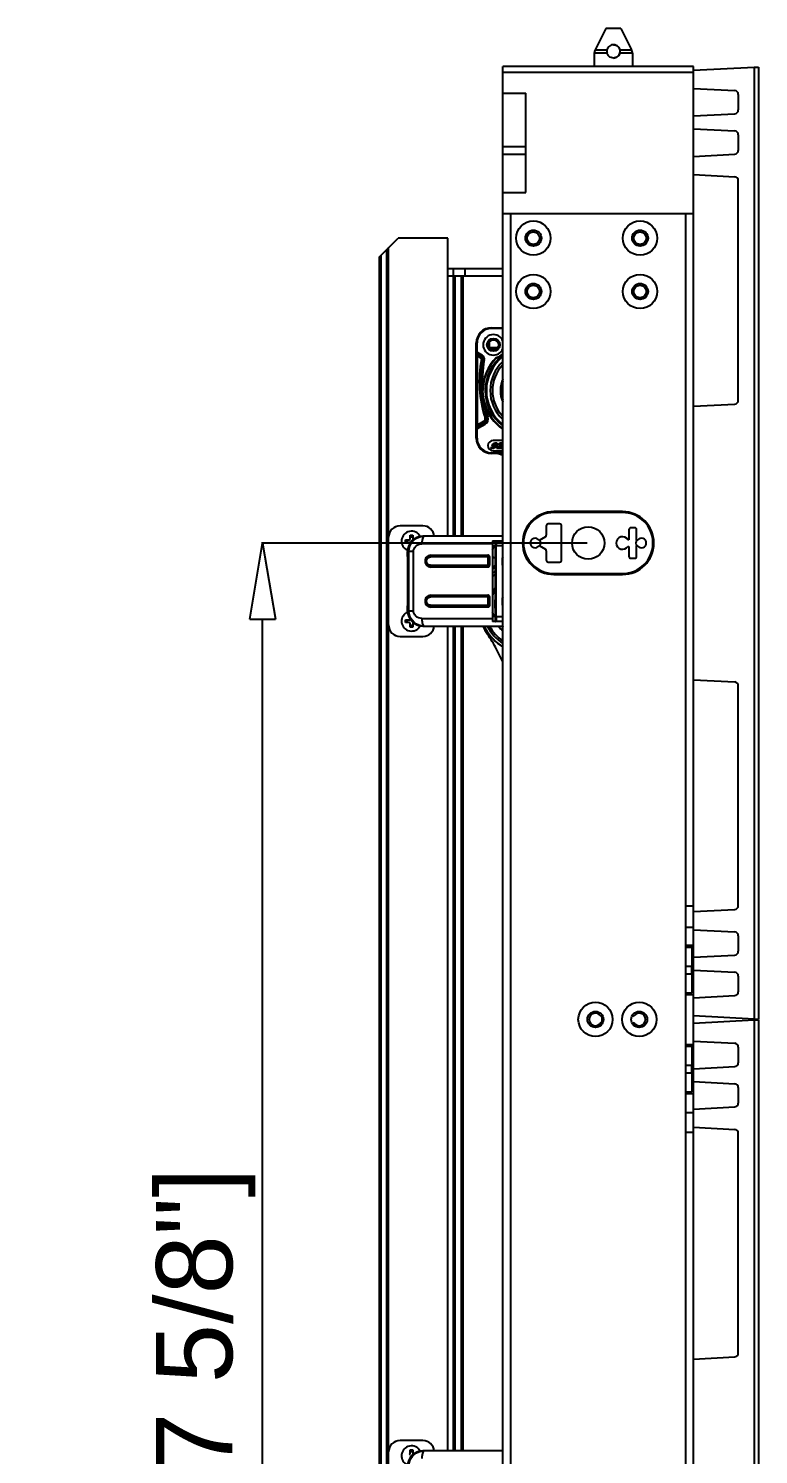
# Model space of a CAD drawing. Header units: millimetres. Extents: x -3132 to 28633, y 682 to 5849.
# Drawn here: x 1552.8 to 1744.4, y 2212.1 to 2586.3 of the extents above; entities that cross this region are included whole.
import ezdxf

# ---------------------------------------------------------------- set-up
doc = ezdxf.new("R2010")
doc.units = ezdxf.units.MM
doc.styles.get("Standard").update_dxf_attribs({"font": 'arial.ttf'})
doc.dimstyles.new('ISO_25-10', dxfattribs={"dimtxt": 20, "dimasz": 20, "dimexe": 0.3, "dimexo": 0.3, "dimgap": 2, "dimtad": 1, "dimrnd": 0.0001, "dimdsep": 46, "dimtxsty": 'Standard', "dimblk": 'CLOSEDBLANK', "dimcen": 0.1, "dimclrd": 256, "dimclre": 256, "dimclrt": 256, "dimadec": 0, "dimazin": 2, "dimtm": 1e-09, "dimtfac": 1, "dimtofl": 0, "dimtmove": 0, "dimatfit": 3, "dimldrblk": 'CLOSEDBLANK', "dimfxl": 1, "dimtolj": 1, "dimarcsym": 0})

# ---------------------------------------------------------------- blocks, each defined once
blk = doc.blocks.new('_ClosedBlank')
at = {"color": 0, "linetype": 'ByBlock', "lineweight": -2}
for p, q in [((-1, 0.167), (0, 0)), ((-1, 0.167), (-1, -0.167)), ((0, 0), (-1, -0.167))]:
    blk.add_line(p, q, dxfattribs=at)
blk = doc.blocks.new('*D207')
at = {"lineweight": -2, "transparency": 16777216}
for p, q in [((1699.41, 2451.26), (1613.93, 2451.26)), ((1614.23, 1971.26), (1614.23, 2431.26)), ((1699.41, 1951.26), (1613.93, 1951.26))]:
    blk.add_line(p, q, dxfattribs=at)
at = {"layer": 'Defpoints', "color": 0, "transparency": 16777216}
for p in [(1614.23, 2451.26), (1699.71, 2451.26), (1699.71, 1951.26)]:
    blk.add_point(p, dxfattribs=at)
at = {"lineweight": -2, "transparency": 16777216, "xscale": 20, "yscale": 20, "zscale": 20}
for p, rotation in [((1614.23, 2451.26), 90), ((1614.23, 1951.26), 270)]:
    blk.add_blockref('_ClosedBlank', p, dxfattribs=dict(at, rotation=rotation))
at = {"transparency": 16777216, "insert": (1599.29, 2201.26), "char_height": 20, "attachment_point": 5, "rotation": 90}
blk.add_mtext('\\A1;500 [1\'-7 5/8"]', dxfattribs=at)

msp = doc.modelspace()

# ---------------------------------------------------------------- linework, layer by layer
at = {"linetype": 'Continuous'}
for p, q in [((1704.308, 2586.259), (1701.519, 2580.681)), ((1708.308, 2586.259), (1704.308, 2586.259)), ((1708.308, 2586.259), (1711.097, 2580.681)), ((1701.308, 2579.787), (1701.308, 2576.259)), ((1704.64, 2579.787), (1701.308, 2579.787)), ((1701.519, 2580.681), (1704.626, 2580.681)), ((1704.575, 2580.257), (1704.575, 2580.241)), ((1711.308, 2579.787), (1708.01, 2579.787)), ((1708.022, 2580.681), (1711.097, 2580.681)), ((1708.041, 2580.257), (1708.041, 2580.241)), ((1708.075, 2580.257), (1708.075, 2580.259)), ((1708.075, 2580.241), (1708.075, 2580.257)), ((1711.308, 2579.787), (1711.308, 2576.259)), ((1677.308, 1826.259), (1677.308, 2576.259)), ((1727.308, 2576.259), (1677.308, 2576.259)), ((1727.308, 2574.759), (1677.308, 2574.759)), ((1727.308, 2327.197), (1727.308, 2576.259)), ((1727.308, 2575.32), (1743.308, 2576.159)), ((1743.308, 2576.159), (1743.308, 2326.359)), ((1743.308, 2576.159), (1744.408, 2576.159)), ((1744.408, 2576.159), (1744.408, 2326.359)), ((1727.308, 2570.557), (1738.16, 2569.988)), ((1677.308, 2569.259), (1683.308, 2569.259)), ((1683.308, 2543.259), (1683.308, 2569.259)), ((1739.108, 2568.99), (1739.108, 2564.888)), ((1727.308, 2563.32), (1738.16, 2563.889)), ((1727.308, 2559.956), (1738.16, 2559.387)), ((1739.108, 2558.388), (1739.108, 2554.286)), ((1677.308, 2555.259), (1683.308, 2555.259)), ((1677.308, 2553.259), (1683.308, 2553.259)), ((1727.308, 2552.719), (1738.16, 2553.287)), ((1727.308, 2547.956), (1738.16, 2547.387)), ((1739.108, 2488.716), (1739.108, 2546.388)), ((1677.308, 2543.259), (1683.308, 2543.259)), ((1677.308, 2537.759), (1727.308, 2537.759)), ((1679.308, 2537.759), (1679.308, 1864.759)), ((1725.308, 1864.759), (1725.308, 2537.759)), ((1644.808, 2526.259), (1649.808, 2531.259)), ((1662.808, 2531.259), (1649.808, 2531.259)), ((1662.808, 2453.059), (1662.808, 2531.259)), ((1644.808, 2526.259), (1644.808, 1879.259)), ((1645.234, 2526.685), (1645.234, 1878.832)), ((1646.808, 1877.259), (1646.808, 2528.259)), ((1647.308, 1876.759), (1647.308, 2528.759)), ((1662.808, 2523.259), (1677.308, 2523.259)), ((1664.308, 2453.059), (1664.308, 2523.259)), ((1667.308, 2523.259), (1667.308, 2521.259)), ((1677.308, 2521.259), (1662.808, 2521.259)), ((1664.808, 2453.059), (1664.808, 2521.259)), ((1666.308, 2521.259), (1666.308, 2453.059)), ((1666.808, 2521.259), (1666.808, 2453.059)), ((1674.308, 2507.759), (1674.308, 2507.559)), ((1674.308, 2507.759), (1677.308, 2507.759)), ((1677.308, 2507.559), (1674.308, 2507.559)), ((1670.308, 2478.759), (1670.308, 2503.759)), ((1670.508, 2503.759), (1670.308, 2503.759)), ((1670.508, 2501.83), (1670.508, 2503.759)), ((1673.808, 2502.509), (1673.808, 2504.161)), ((1670.308, 2501.83), (1670.508, 2501.83)), ((1670.508, 2500.452), (1670.308, 2500.452)), ((1670.508, 2500.452), (1670.508, 2482.066)), ((1670.841, 2500.431), (1670.748, 2500.269)), ((1670.748, 2500.269), (1671.489, 2499.841)), ((1670.935, 2501.056), (1670.841, 2500.894)), ((1670.841, 2500.431), (1670.841, 2500.894)), ((1671.783, 2500.35), (1670.841, 2500.894)), ((1670.841, 2500.431), (1671.583, 2500.003)), ((1671.877, 2500.512), (1670.935, 2501.056)), ((1671.489, 2499.841), (1671.877, 2500.512)), ((1671.664, 2499.458), (1672.425, 2499.311)), ((1675.915, 2502.509), (1673.808, 2502.509)), ((1675.56, 2499.943), (1675.609, 2499.855)), ((1671.981, 2491.24), (1672.078, 2491.24)), ((1672.525, 2487.982), (1672.432, 2487.956)), ((1727.308, 2487.149), (1738.16, 2487.718)), ((1670.308, 2482.066), (1670.508, 2482.066)), ((1670.508, 2480.688), (1670.308, 2480.688)), ((1670.508, 2478.759), (1670.508, 2480.688)), ((1672.237, 2483.109), (1670.748, 2482.249)), ((1670.748, 2482.249), (1670.841, 2482.087)), ((1670.841, 2482.087), (1672.331, 2482.947)), ((1672.533, 2482.601), (1670.841, 2481.624)), ((1670.841, 2481.624), (1670.841, 2482.087)), ((1670.841, 2481.624), (1670.935, 2481.462)), ((1670.935, 2481.462), (1672.626, 2482.439)), ((1672.331, 2482.947), (1672.237, 2483.109)), ((1672.533, 2482.601), (1672.331, 2482.947)), ((1672.626, 2482.439), (1672.533, 2482.601)), ((1672.628, 2484.125), (1673.364, 2484.366)), ((1670.308, 2478.759), (1670.508, 2478.759)), ((1674.446, 2476.698), (1674.634, 2477.194)), ((1674.634, 2477.194), (1675.065, 2477.451)), ((1677.308, 2478.159), (1674.708, 2478.159)), ((1675.007, 2477.228), (1674.869, 2476.86)), ((1675.007, 2477.228), (1675.844, 2477.228)), ((1675.844, 2477.451), (1675.065, 2477.451)), ((1675.668, 2476.131), (1676.047, 2477.146)), ((1675.844, 2477.228), (1675.844, 2477.451)), ((1676.047, 2477.146), (1676.495, 2477.451)), ((1676.524, 2477.228), (1676.369, 2476.816)), ((1677.308, 2477.451), (1676.495, 2477.451)), ((1676.524, 2477.228), (1677.308, 2477.228)), ((1674.13, 2476.35), (1674.13, 2476.131)), ((1675.013, 2476.35), (1674.13, 2476.35)), ((1674.13, 2476.131), (1674.967, 2476.131)), ((1674.308, 2474.959), (1674.308, 2474.759)), ((1674.308, 2474.959), (1677.308, 2474.959)), ((1677.308, 2474.759), (1674.308, 2474.759)), ((1674.446, 2476.698), (1675.144, 2476.698)), ((1674.708, 2475.459), (1677.308, 2475.459)), ((1675.518, 2476.86), (1674.869, 2476.86)), ((1675.342, 2476.356), (1674.967, 2476.131)), ((1675.013, 2476.35), (1675.144, 2476.698)), ((1675.518, 2476.86), (1675.342, 2476.356)), ((1675.668, 2476.131), (1676.969, 2476.131)), ((1676.308, 2476.654), (1676.196, 2476.355)), ((1676.969, 2476.355), (1676.196, 2476.355)), ((1676.308, 2476.654), (1677.154, 2476.654)), ((1677.154, 2476.816), (1676.369, 2476.816)), ((1676.969, 2476.131), (1676.969, 2476.355)), ((1677.154, 2476.654), (1677.154, 2476.816)), ((1708.708, 2459.509), (1690.708, 2459.509)), ((1708.708, 2459.259), (1690.708, 2459.259)), ((1656.308, 2455.759), (1650.308, 2455.759)), ((1688.708, 2455.759), (1688.708, 2453.28)), ((1692.208, 2456.259), (1689.208, 2456.259)), ((1692.708, 2446.759), (1692.708, 2455.759)), ((1710.408, 2454.759), (1710.408, 2452.129)), ((1711.908, 2455.259), (1710.908, 2455.259)), ((1712.408, 2452.009), (1712.408, 2454.759)), ((1651.708, 2451.439), (1651.708, 2452.079)), ((1651.708, 2452.079), (1652.688, 2452.079)), ((1652.688, 2451.439), (1651.708, 2451.439)), ((1652.184, 2451.439), (1652.184, 2452.079)), ((1652.988, 2452.379), (1652.988, 2453.359)), ((1652.988, 2453.359), (1653.628, 2453.359)), ((1652.988, 2452.883), (1653.628, 2452.883)), ((1653.628, 2453.359), (1653.628, 2452.379)), ((1674.607, 2451.059), (1656.016, 2451.059)), ((1677.308, 2453.059), (1656.306, 2453.059)), ((1674.58, 2451.859), (1677.308, 2451.859)), ((1677.308, 2451.759), (1674.586, 2451.759)), ((1674.607, 2451.059), (1674.607, 2431.459)), ((1675.356, 2450.559), (1675.356, 2451.759)), ((1688.458, 2452.847), (1686.791, 2451.884)), ((1710.408, 2452.129), (1710.11, 2452.129)), ((1712.708, 2452.009), (1712.408, 2452.009)), ((1652.291, 2447.759), (1652.291, 2449.059)), ((1653.832, 2449.059), (1652.291, 2449.059)), ((1652.291, 2447.759), (1652.362, 2447.759)), ((1652.357, 2434.759), (1652.357, 2447.759)), ((1652.362, 2447.759), (1652.362, 2434.759)), ((1652.598, 2433.459), (1652.598, 2449.059)), ((1653.832, 2433.459), (1653.832, 2449.059)), ((1673.344, 2447.601), (1658.284, 2447.601)), ((1658.364, 2448.059), (1673.314, 2448.059)), ((1673.436, 2445.509), (1673.436, 2447.509)), ((1673.861, 2447.509), (1673.436, 2447.509)), ((1673.861, 2445.509), (1673.861, 2447.509)), ((1674.95, 2447.444), (1674.708, 2447.444)), ((1674.85, 2450.059), (1674.85, 2450.559)), ((1674.85, 2450.559), (1675.389, 2450.559)), ((1675.389, 2431.959), (1675.389, 2450.559)), ((1675.579, 2431.959), (1675.579, 2450.559)), ((1677.308, 2450.559), (1675.579, 2450.559)), ((1677.2, 2445.459), (1677.2, 2447.359)), ((1686.791, 2450.634), (1688.458, 2449.671)), ((1688.708, 2449.238), (1688.708, 2446.759)), ((1710.11, 2450.389), (1710.408, 2450.389)), ((1710.408, 2450.389), (1710.408, 2447.759)), ((1710.908, 2447.259), (1711.908, 2447.259)), ((1712.408, 2450.509), (1712.708, 2450.509)), ((1712.408, 2447.759), (1712.408, 2450.509)), ((1658.284, 2445.417), (1673.344, 2445.417)), ((1673.314, 2444.959), (1658.364, 2444.959)), ((1673.436, 2445.509), (1673.861, 2445.509)), ((1689.208, 2446.259), (1692.208, 2446.259)), ((1690.708, 2443.259), (1708.708, 2443.259)), ((1690.708, 2443.009), (1708.708, 2443.009)), ((1673.344, 2437.101), (1658.284, 2437.101)), ((1658.364, 2437.559), (1673.314, 2437.559)), ((1673.436, 2435.009), (1673.436, 2437.009)), ((1673.861, 2437.009), (1673.436, 2437.009)), ((1673.861, 2435.009), (1673.861, 2437.009)), ((1677.2, 2434.951), (1677.2, 2436.859)), ((1652.291, 2433.459), (1652.291, 2434.759)), ((1652.362, 2434.759), (1652.291, 2434.759)), ((1652.291, 2433.459), (1653.832, 2433.459)), ((1658.284, 2434.917), (1673.344, 2434.917)), ((1673.314, 2434.459), (1658.364, 2434.459)), ((1673.436, 2435.009), (1673.861, 2435.009)), ((1674.85, 2431.959), (1674.85, 2432.459)), ((1651.708, 2430.439), (1651.708, 2431.079)), ((1651.708, 2431.079), (1652.688, 2431.079)), ((1652.688, 2430.439), (1651.708, 2430.439)), ((1652.184, 2430.439), (1652.184, 2431.079)), ((1652.988, 2429.159), (1652.988, 2430.139)), ((1653.628, 2429.635), (1652.988, 2429.635)), ((1653.628, 2429.159), (1652.988, 2429.159)), ((1653.628, 2430.139), (1653.628, 2429.159)), ((1656.016, 2431.459), (1674.607, 2431.459)), ((1656.306, 2429.459), (1677.308, 2429.459)), ((1662.808, 2213.059), (1662.808, 2429.459)), ((1664.308, 2213.059), (1664.308, 2429.459)), ((1664.808, 2213.059), (1664.808, 2429.459)), ((1666.308, 2429.459), (1666.308, 2213.059)), ((1666.808, 2429.459), (1666.808, 2213.059)), ((1677.308, 2430.659), (1674.58, 2430.659)), ((1674.586, 2430.759), (1677.308, 2430.759)), ((1675.389, 2431.959), (1674.85, 2431.959)), ((1675.356, 2430.759), (1675.356, 2431.959)), ((1675.579, 2431.959), (1677.308, 2431.959)), ((1650.308, 2426.759), (1656.308, 2426.759)), ((1677.308, 2420.106), (1675.653, 2423.38)), ((1727.308, 2415.366), (1738.16, 2414.797)), ((1739.108, 2356.13), (1739.108, 2413.799)), ((1725.308, 2356.06), (1727.308, 2356.06)), ((1727.308, 2354.562), (1738.16, 2355.131)), ((1725.308, 2350.458), (1727.308, 2350.458)), ((1727.308, 2349.799), (1738.16, 2349.23)), ((1739.108, 2348.232), (1739.108, 2344.13)), ((1725.308, 2345.715), (1727.308, 2345.715)), ((1725.308, 2345.259), (1726.908, 2345.259)), ((1726.908, 2345.259), (1726.908, 2340.259)), ((1727.208, 2344.959), (1726.908, 2345.259)), ((1727.208, 2344.959), (1727.208, 2340.259)), ((1727.308, 2342.562), (1738.16, 2343.131)), ((1725.308, 2340.259), (1727.208, 2340.259)), ((1726.858, 2340.259), (1726.858, 2338.259)), ((1727.158, 2340.259), (1727.158, 2338.259)), ((1727.308, 2339.197), (1738.16, 2338.629)), ((1725.308, 2338.259), (1727.208, 2338.259)), ((1726.908, 2338.259), (1726.908, 2333.259)), ((1727.208, 2338.259), (1727.208, 2333.559)), ((1739.108, 2337.63), (1739.108, 2333.528)), ((1725.308, 2333.259), (1726.908, 2333.259)), ((1725.308, 2332.802), (1727.308, 2332.802)), ((1727.208, 2333.559), (1726.908, 2333.259)), ((1727.308, 2331.961), (1738.16, 2332.529)), ((1703.037, 2327.084), (1703.386, 2327.285)), ((1711.33, 2327.285), (1711.679, 2327.084)), ((1703.386, 2325.232), (1703.037, 2325.434)), ((1711.679, 2325.434), (1711.33, 2325.232)), ((1727.308, 2325.32), (1727.308, 2327.197)), ((1743.308, 2326.359), (1727.308, 2327.197)), ((1727.308, 2325.32), (1743.308, 2326.159)), ((1727.308, 2077.197), (1727.308, 2325.32)), ((1743.308, 2326.359), (1744.408, 2326.359)), ((1743.308, 2326.159), (1743.308, 2076.359)), ((1743.308, 2326.159), (1744.408, 2326.159)), ((1744.408, 2326.159), (1744.408, 2076.359)), ((1727.308, 2320.557), (1738.16, 2319.988)), ((1725.308, 2319.715), (1727.308, 2319.715)), ((1725.308, 2319.259), (1726.908, 2319.259)), ((1726.908, 2319.259), (1726.908, 2314.259)), ((1727.208, 2318.959), (1726.908, 2319.259)), ((1727.208, 2318.959), (1727.208, 2314.259)), ((1739.108, 2318.99), (1739.108, 2314.888)), ((1725.308, 2314.259), (1727.208, 2314.259)), ((1725.308, 2312.259), (1727.208, 2312.259)), ((1726.858, 2314.259), (1726.858, 2312.259)), ((1726.908, 2312.259), (1726.908, 2307.259)), ((1727.158, 2314.259), (1727.158, 2312.259)), ((1727.208, 2312.259), (1727.208, 2307.559)), ((1727.308, 2313.32), (1738.16, 2313.889)), ((1727.308, 2309.956), (1738.16, 2309.387)), ((1725.308, 2307.259), (1726.908, 2307.259)), ((1725.308, 2306.802), (1727.308, 2306.802)), ((1727.208, 2307.559), (1726.908, 2307.259)), ((1739.108, 2308.388), (1739.108, 2304.286)), ((1725.308, 2301.801), (1727.308, 2301.801)), ((1727.308, 2302.719), (1738.16, 2303.287)), ((1727.308, 2297.956), (1738.16, 2297.387)), ((1725.308, 2296.717), (1727.308, 2296.717)), ((1739.108, 2238.716), (1739.108, 2296.388)), ((1727.308, 2237.149), (1738.16, 2237.718)), ((1656.308, 2215.759), (1650.308, 2215.759)), ((1652.988, 2212.379), (1652.988, 2213.359)), ((1652.988, 2213.359), (1653.628, 2213.359)), ((1652.988, 2212.883), (1653.628, 2212.883)), ((1653.628, 2213.359), (1653.628, 2212.379)), ((1677.308, 2213.059), (1656.306, 2213.059))]:
    msp.add_line(p, q, dxfattribs=at)
for points in [[(1706.323, 2582.009), (1706.147, 2582), (1705.829, 2581.938), (1705.531, 2581.82), (1705.273, 2581.659), (1705.051, 2581.461), (1704.876, 2581.242), (1704.731, 2580.984), (1704.626, 2580.681)], [(1708.022, 2580.681), (1707.913, 2580.99), (1707.759, 2581.26), (1707.568, 2581.489), (1707.333, 2581.688), (1707.072, 2581.84), (1706.781, 2581.948), (1706.469, 2582.003), (1706.323, 2582.009)], [(1706.323, 2582.007), (1706.469, 2582), (1706.787, 2581.938), (1707.085, 2581.82), (1707.343, 2581.659), (1707.565, 2581.461), (1707.74, 2581.242), (1707.885, 2580.984), (1707.99, 2580.681)], [(1704.626, 2580.681), (1704.597, 2580.542), (1704.58, 2580.401), (1704.575, 2580.257)], [(1704.575, 2580.241), (1704.583, 2580.088), (1704.605, 2579.938), (1704.64, 2579.787)], [(1706.326, 2578.509), (1706.014, 2578.537), (1705.706, 2578.622), (1705.415, 2578.765), (1705.152, 2578.961), (1704.929, 2579.205), (1704.757, 2579.482), (1704.64, 2579.787)], [(1708.01, 2579.787), (1707.897, 2579.491), (1707.731, 2579.217), (1707.51, 2578.971), (1707.247, 2578.771), (1706.954, 2578.625), (1706.642, 2578.538), (1706.326, 2578.509)], [(1706.326, 2578.512), (1706.602, 2578.537), (1706.91, 2578.622), (1707.201, 2578.765), (1707.464, 2578.961), (1707.687, 2579.205), (1707.859, 2579.482), (1707.976, 2579.787)], [(1708.041, 2580.241), (1708.033, 2580.088), (1708.011, 2579.938), (1707.976, 2579.787)], [(1707.99, 2580.681), (1708.019, 2580.542), (1708.036, 2580.401), (1708.041, 2580.257)], [(1708.01, 2579.787), (1708.045, 2579.938), (1708.066, 2580.088), (1708.075, 2580.241)], [(1708.075, 2580.259), (1708.069, 2580.402), (1708.051, 2580.542), (1708.022, 2580.681)], [(1670.308, 2501.83), (1670.346, 2501.541), (1670.455, 2501.278), (1670.625, 2501.057), (1670.841, 2500.894)], [(1670.308, 2501.43), (1670.339, 2501.067), (1670.414, 2500.744), (1670.508, 2500.452)], [(1670.308, 2501.43), (1670.348, 2501.114), (1670.457, 2500.836), (1670.624, 2500.606), (1670.841, 2500.431)], [(1670.935, 2501.056), (1670.763, 2501.19), (1670.627, 2501.37), (1670.539, 2501.588), (1670.508, 2501.83)], [(1670.508, 2500.452), (1670.586, 2500.381), (1670.667, 2500.32), (1670.748, 2500.269)], [(1675.609, 2499.855), (1675.61, 2499.854), (1675.613, 2499.853), (1675.617, 2499.854)], [(1671.981, 2491.24), (1672.051, 2490.134), (1672.201, 2489.04), (1672.432, 2487.956)], [(1672.525, 2487.982), (1672.277, 2489.054), (1672.127, 2490.14), (1672.078, 2491.24)], [(1670.841, 2482.087), (1670.624, 2481.912), (1670.457, 2481.681), (1670.348, 2481.403), (1670.308, 2481.088)], [(1670.508, 2482.066), (1670.414, 2481.774), (1670.339, 2481.45), (1670.308, 2481.088)], [(1670.841, 2481.624), (1670.624, 2481.46), (1670.455, 2481.24), (1670.346, 2480.977), (1670.308, 2480.688)], [(1670.748, 2482.249), (1670.666, 2482.197), (1670.586, 2482.136), (1670.508, 2482.066)], [(1670.508, 2480.688), (1670.539, 2480.93), (1670.627, 2481.148), (1670.763, 2481.328), (1670.935, 2481.462)], [(1652.598, 2449.059), (1652.657, 2449.74), (1652.84, 2450.417), (1653.147, 2451.066), (1653.543, 2451.621), (1654.042, 2452.114), (1654.633, 2452.523), (1655.263, 2452.813), (1655.947, 2452.996), (1656.666, 2453.059)], [(1653.832, 2449.059), (1653.867, 2449.415), (1653.976, 2449.772), (1654.161, 2450.114), (1654.413, 2450.416), (1654.734, 2450.677), (1655.115, 2450.88), (1655.544, 2451.011), (1656.016, 2451.059)], [(1656.666, 2453.059), (1656.522, 2453.009), (1656.388, 2452.867), (1656.267, 2452.639), (1656.164, 2452.331), (1656.084, 2451.949), (1656.033, 2451.518), (1656.016, 2451.059)], [(1674.58, 2451.859), (1674.595, 2451.601), (1674.604, 2451.332), (1674.607, 2451.059)], [(1675.389, 2451.759), (1675.432, 2451.729), (1675.472, 2451.639), (1675.507, 2451.497), (1675.537, 2451.308), (1675.56, 2451.081), (1675.574, 2450.827), (1675.579, 2450.559)], [(1658.364, 2448.059), (1658.033, 2448.02), (1657.716, 2447.905), (1657.429, 2447.717), (1657.197, 2447.474), (1657.02, 2447.179), (1656.911, 2446.853), (1656.874, 2446.51), (1656.91, 2446.168), (1657.018, 2445.844), (1657.192, 2445.55), (1657.425, 2445.304), (1657.713, 2445.114), (1658.033, 2444.997), (1658.364, 2444.959)], [(1658.284, 2445.417), (1658.029, 2445.449), (1657.789, 2445.543), (1657.579, 2445.694), (1657.411, 2445.89), (1657.293, 2446.121), (1657.232, 2446.376), (1657.232, 2446.637), (1657.291, 2446.89), (1657.408, 2447.123), (1657.575, 2447.321), (1657.786, 2447.473), (1658.028, 2447.568), (1658.284, 2447.601)], [(1658.364, 2448.059), (1658.332, 2447.983), (1658.306, 2447.877), (1658.29, 2447.746), (1658.284, 2447.601)], [(1673.344, 2447.601), (1673.342, 2447.743), (1673.336, 2447.872), (1673.326, 2447.981), (1673.314, 2448.059)], [(1673.861, 2447.509), (1673.842, 2447.651), (1673.788, 2447.784), (1673.702, 2447.897), (1673.589, 2447.984), (1673.457, 2448.04), (1673.314, 2448.059)], [(1673.344, 2447.601), (1673.379, 2447.594), (1673.409, 2447.574), (1673.429, 2447.544), (1673.436, 2447.509)], [(1677.308, 2447.65), (1677.286, 2447.628), (1677.222, 2447.501), (1677.2, 2447.359)], [(1658.284, 2445.417), (1658.289, 2445.275), (1658.305, 2445.146), (1658.331, 2445.037), (1658.364, 2444.959)], [(1673.314, 2444.959), (1673.456, 2444.978), (1673.588, 2445.033), (1673.7, 2445.12), (1673.787, 2445.233), (1673.842, 2445.366), (1673.861, 2445.509)], [(1673.314, 2444.959), (1673.326, 2445.035), (1673.336, 2445.141), (1673.342, 2445.272), (1673.344, 2445.417)], [(1673.436, 2445.509), (1673.429, 2445.474), (1673.409, 2445.444), (1673.379, 2445.424), (1673.344, 2445.417)], [(1677.2, 2445.459), (1677.222, 2445.317), (1677.286, 2445.189), (1677.308, 2445.167)], [(1658.364, 2437.559), (1658.033, 2437.52), (1657.716, 2437.405), (1657.429, 2437.217), (1657.197, 2436.974), (1657.02, 2436.679), (1656.911, 2436.353), (1656.874, 2436.01), (1656.91, 2435.668), (1657.018, 2435.344), (1657.192, 2435.05), (1657.425, 2434.804), (1657.713, 2434.614), (1658.033, 2434.497), (1658.364, 2434.459)], [(1658.284, 2434.917), (1658.029, 2434.949), (1657.789, 2435.043), (1657.579, 2435.194), (1657.411, 2435.39), (1657.293, 2435.621), (1657.232, 2435.876), (1657.232, 2436.137), (1657.291, 2436.39), (1657.408, 2436.623), (1657.575, 2436.821), (1657.786, 2436.973), (1658.028, 2437.068), (1658.284, 2437.101)], [(1658.364, 2437.559), (1658.332, 2437.483), (1658.306, 2437.377), (1658.29, 2437.246), (1658.284, 2437.101)], [(1673.344, 2437.101), (1673.342, 2437.243), (1673.336, 2437.372), (1673.326, 2437.481), (1673.314, 2437.559)], [(1673.861, 2437.009), (1673.842, 2437.151), (1673.788, 2437.284), (1673.702, 2437.397), (1673.589, 2437.484), (1673.457, 2437.54), (1673.314, 2437.559)], [(1673.344, 2437.101), (1673.379, 2437.094), (1673.409, 2437.074), (1673.429, 2437.044), (1673.436, 2437.009)], [(1677.308, 2437.15), (1677.286, 2437.128), (1677.222, 2437.001), (1677.2, 2436.859)], [(1656.666, 2429.459), (1655.952, 2429.521), (1655.27, 2429.702), (1654.641, 2429.99), (1654.044, 2430.401), (1653.541, 2430.899), (1653.144, 2431.459), (1652.837, 2432.109), (1652.656, 2432.784), (1652.598, 2433.459)], [(1656.016, 2431.459), (1655.553, 2431.505), (1655.125, 2431.633), (1654.741, 2431.836), (1654.414, 2432.1), (1654.159, 2432.407), (1653.973, 2432.753), (1653.865, 2433.11), (1653.832, 2433.459)], [(1658.284, 2434.917), (1658.289, 2434.775), (1658.305, 2434.646), (1658.331, 2434.537), (1658.364, 2434.459)], [(1673.314, 2434.459), (1673.456, 2434.478), (1673.588, 2434.533), (1673.7, 2434.62), (1673.787, 2434.733), (1673.842, 2434.866), (1673.861, 2435.009)], [(1673.314, 2434.459), (1673.326, 2434.535), (1673.336, 2434.641), (1673.342, 2434.772), (1673.344, 2434.917)], [(1673.436, 2435.009), (1673.429, 2434.974), (1673.409, 2434.944), (1673.379, 2434.924), (1673.344, 2434.917)], [(1677.2, 2434.951), (1677.224, 2434.811), (1677.289, 2434.686), (1677.308, 2434.667)], [(1656.016, 2431.459), (1656.032, 2431.016), (1656.078, 2430.605), (1656.152, 2430.233), (1656.253, 2429.915), (1656.377, 2429.668), (1656.517, 2429.512), (1656.666, 2429.459)], [(1674.607, 2431.459), (1674.604, 2431.185), (1674.595, 2430.917), (1674.58, 2430.659)], [(1675.579, 2431.959), (1675.574, 2431.691), (1675.56, 2431.437), (1675.537, 2431.21), (1675.507, 2431.021), (1675.472, 2430.878), (1675.432, 2430.789), (1675.389, 2430.759)], [(1652.598, 2209.059), (1652.657, 2209.74), (1652.84, 2210.417), (1653.147, 2211.066), (1653.543, 2211.621), (1654.042, 2212.114), (1654.633, 2212.523), (1655.263, 2212.813), (1655.947, 2212.996), (1656.666, 2213.059)], [(1656.666, 2213.059), (1656.522, 2213.009), (1656.388, 2212.867), (1656.267, 2212.639), (1656.164, 2212.331), (1656.084, 2211.949), (1656.033, 2211.518), (1656.016, 2211.059)]]:
    msp.add_lwpolyline(points, dxfattribs=at)
for centre, radius in [((1685.308, 2531.259), 4.5), ((1685.308, 2531.259), 2.1), ((1713.308, 2531.259), 4.5), ((1713.308, 2531.259), 2.1), ((1685.308, 2531.259), 1.65), ((1713.308, 2531.259), 1.65), ((1685.308, 2517.259), 4.5), ((1685.308, 2517.259), 2.1), ((1685.308, 2517.259), 1.65), ((1713.308, 2517.259), 4.5), ((1713.308, 2517.259), 2.1), ((1713.308, 2517.259), 1.65), ((1674.808, 2503.259), 1.7), ((1674.808, 2503.259), 1.35), ((1699.708, 2451.259), 4.25), ((1701.608, 2326.259), 4.5), ((1701.608, 2326.259), 2.1), ((1713.108, 2326.259), 4.5), ((1713.108, 2326.259), 2.1)]:
    msp.add_circle(centre, radius, dxfattribs=at)
for centre, radius, start, end in [((1703.308, 2579.787), 2, 153.43495, 180), ((1709.308, 2579.787), 2, 0, 26.56505), ((1738.108, 2568.99), 1, 0, 87), ((1738.108, 2564.888), 1, 273, 0), ((1738.108, 2558.388), 1, 0, 87), ((1738.108, 2554.286), 1, 273, 0), ((1738.108, 2546.388), 1, 0, 87), ((1674.308, 2503.759), 4, 90, 180), ((1674.308, 2503.759), 3.8, 90, 180), ((1674.808, 2503.259), 2.7, 20.99975, 339.02109), ((1701.746, 2493.652), 30.637, 169.07632, 198.11727), ((1701.746, 2493.652), 30.451, 169.07632, 198.11727), ((1671.308, 2499.527), 0.363, 349.07632, 60), ((1671.308, 2499.527), 0.549, 349.07632, 60), ((1701.746, 2493.652), 30.049, 169.07632, 198.11727), ((1671.308, 2499.527), 0.951, 349.07632, 60), ((1671.308, 2499.527), 1.137, 349.07632, 60), ((1684.308, 2491.259), 12.327, 135.21129, 180.08988), ((1684.308, 2491.259), 12.23, 135.34169, 180.0892), ((1684.308, 2491.259), 11.64, 127.09532, 232.89405), ((1684.308, 2491.259), 11.35, 128.16669, 231.80612), ((1674.808, 2503.259), 3.4, 282.77124, 317.64413), ((1674.808, 2503.259), 3.5, 283.36056, 315.58495), ((1701.746, 2493.652), 29.863, 169.07632, 184.63425), ((1684.308, 2491.259), 10.35, 132.71423, 227.21413), ((1684.308, 2491.259), 9.75, 136.10461, 223.90955), ((1684.308, 2491.259), 7.663, 156.25746, 203.54833), ((1684.308, 2491.259), 7.657, 156.3879, 203.46839), ((1684.308, 2491.259), 7.457, 160.63935, 199.90627), ((1738.108, 2488.716), 1, 273, 0), ((1684.308, 2491.259), 12.327, 195.54017, 235.29466), ((1701.746, 2493.652), 29.863, 190.9958, 198.11727), ((1684.308, 2491.259), 12.23, 195.54085, 234.99307), ((1671.808, 2483.857), 0.863, 299.8472, 18.11727), ((1671.808, 2483.857), 1.049, 299.87549, 18.11727), ((1671.808, 2483.857), 1.451, 299.99017, 18.11727), ((1671.808, 2483.857), 1.637, 299.99126, 18.11727), ((1674.308, 2478.759), 4, 180, 270), ((1674.308, 2478.759), 3.8, 180, 270), ((1674.708, 2476.809), 1.35, 90, 270), ((1674.808, 2468.759), 6, 65.29551, 90), ((1690.708, 2451.259), 8.25, 90, 270), ((1690.708, 2451.259), 8, 90, 270), ((1708.708, 2451.259), 8.25, 270, 90), ((1708.708, 2451.259), 8, 270, 90), ((1650.308, 2452.759), 3, 90, 180), ((1656.308, 2452.759), 3, 5.77802, 90), ((1689.208, 2455.759), 0.5, 90, 180), ((1692.208, 2455.759), 0.5, 0, 90), ((1710.908, 2454.759), 0.5, 90, 180), ((1711.908, 2454.759), 0.5, 0, 90), ((1653.308, 2451.759), 2.6, 28.3024, 247.53877), ((1652.688, 2452.379), 0.3, 270, 0), ((1652.688, 2451.139), 0.3, 21.94214, 90), ((1653.928, 2452.379), 0.3, 180, 234.32055), ((1685.708, 2451.259), 1.25, 30, 330), ((1685.708, 2451.259), 1.5, 330.63082, 30), ((1688.208, 2453.28), 0.5, 300, 0), ((1708.708, 2451.259), 1.65, 31.82137, 328.17863), ((1713.708, 2451.259), 1.5, 149.91871, 210.08129), ((1713.708, 2451.259), 1.25, 216.8699, 143.1301), ((1674.708, 2448.244), 0.8, 262.64715, 270), ((1674.95, 2448.244), 0.8, 270, 303.56598), ((1688.208, 2449.238), 0.5, 0, 60), ((1710.908, 2447.759), 0.5, 180, 270), ((1711.908, 2447.759), 0.5, 270, 0), ((1684.308, 2435.259), 12, 138.15598, 144.23759), ((1684.308, 2435.259), 13.6, 131.0164, 135.70076), ((1684.308, 2435.259), 13.25, 132.4851, 137.1477), ((1684.308, 2435.259), 12.536, 135.57033, 140.77849), ((1689.208, 2446.759), 0.5, 180, 270), ((1692.208, 2446.759), 0.5, 270, 0), ((1684.308, 2435.259), 10, 153.17137, 166.7065), ((1684.308, 2435.259), 9.15, 168.13931, 191.85417), ((1653.308, 2430.759), 2.6, 112.40371, 331.5636), ((1650.308, 2429.759), 3, 180, 270), ((1652.688, 2431.379), 0.3, 270, 337.53135), ((1652.688, 2430.139), 0.3, 0, 90), ((1653.928, 2430.139), 0.3, 126.45801, 180), ((1656.308, 2429.759), 3, 270, 354.22199), ((1684.308, 2435.259), 13.6, 205.27711, 215.648), ((1684.308, 2435.259), 13.25, 205.98281, 234.18404), ((1684.308, 2435.259), 12.536, 207.63965, 235.91289), ((1684.308, 2435.259), 12, 208.94627, 234.1667), ((1684.308, 2435.259), 10, 206.77771, 207.43304), ((1684.308, 2435.259), 10, 215.53131, 225.40677), ((1684.308, 2435.259), 9.15, 209.57429, 210.31366), ((1684.308, 2435.259), 9.15, 219.47996, 219.86839), ((1648.878, 2409.849), 30, 26.8117, 35.64798), ((1647.295, 2383.969), 50, 53.48461, 54.18404), ((1684.308, 2433.961), 12.202, 233.48461, 234.93945), ((1738.108, 2413.799), 1, 0, 87), ((1738.108, 2356.13), 1, 273, 0), ((1738.108, 2348.232), 1, 0, 87), ((1738.108, 2344.13), 1, 273, 0), ((1738.108, 2337.63), 1, 0, 87), ((1738.108, 2333.528), 1, 273, 0), ((1701.608, 2326.259), 1.65, 30, 330), ((1713.108, 2326.259), 1.65, 210, 150), ((1701.308, 2326.259), 2.1, 334.47771, 25.79844), ((1738.108, 2318.99), 1, 0, 87), ((1738.108, 2314.888), 1, 273, 0), ((1738.108, 2308.388), 1, 0, 87), ((1738.108, 2304.286), 1, 273, 0), ((1738.108, 2296.388), 1, 0, 87), ((1738.108, 2238.716), 1, 273, 0), ((1650.308, 2212.759), 3, 90, 180), ((1656.308, 2212.759), 3, 5.77802, 90), ((1653.308, 2211.759), 2.6, 28.3024, 247.53877), ((1652.688, 2212.379), 0.3, 270, 0), ((1653.928, 2212.379), 0.3, 180, 234.32055)]:
    msp.add_arc(centre, radius, start, end, dxfattribs=at)
for centre, major_axis, ratio, start_param, end_param in [((1656.306, 2449.059), (-4.015, 0), 0.9961947, 4.712389, 6.2831853), ((1674.85, 2450.559), (1.214, 0), 0.9888678, 1.5707963, 1.788971), ((1673.839, 2450.059), (1.011, 0), 0.9888678, -0.7020807, 0), ((1656.306, 2433.459), (-4.015, 0), 0.9961947, 6.2831853, 7.8539816), ((1673.839, 2432.459), (1.011, 0), 0.9888678, 0, 0.704911), ((1656.306, 2209.059), (-4.015, 0), 0.9961947, 4.712389, 6.2831853)]:
    msp.add_ellipse(centre, major_axis=major_axis, ratio=ratio, start_param=start_param, end_param=end_param, dxfattribs=at)

# ---------------------------------------------------------------- dimensions: what is measured, and where the dimension line sits
dim = msp.add_linear_dim(base=(1614.234, 2451.259), p1=(1699.708, 1951.259), p2=(1699.708, 2451.259), angle=90, dimstyle='ISO_25-10')
dim.commit()
dim.dimension.update_dxf_attribs({"geometry": '*D207', "text_midpoint": (1599.287, 2201.259)})

doc.saveas('drawing.dxf')
